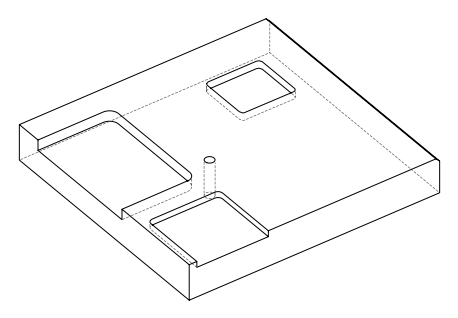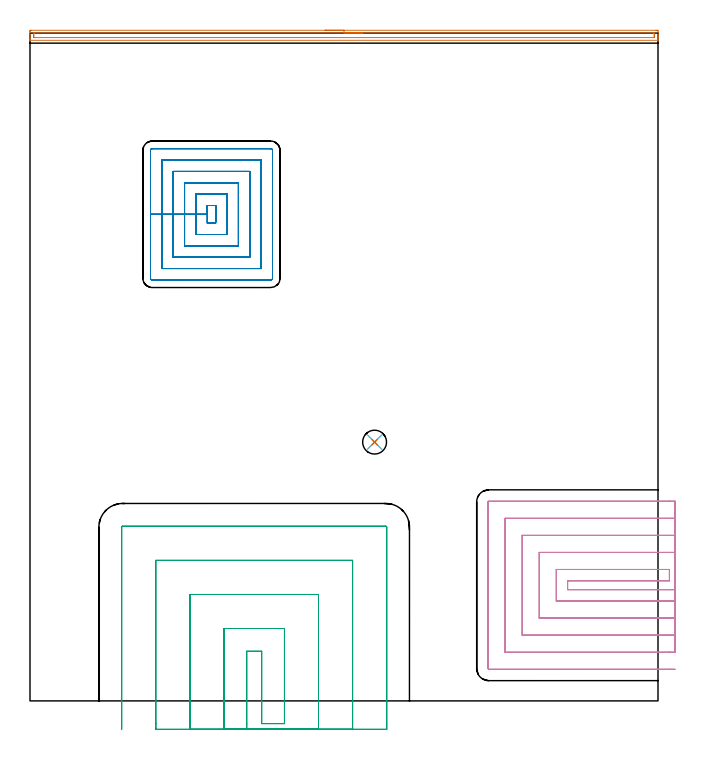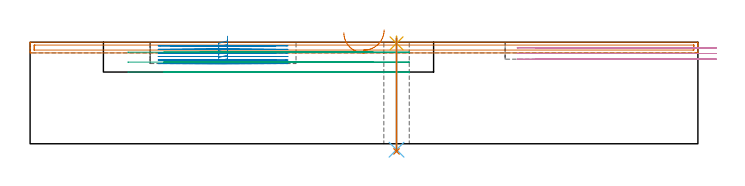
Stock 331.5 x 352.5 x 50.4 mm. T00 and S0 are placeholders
(PLAN: 7 operations, 6 tool changes, 37 min)
(1 AREA_MILL | FG_CHAMFER_SURFACE | UGT0205_001 | 5.49 min | 4663 mm3)
(2 MILL_RECTANGULAR_POCKET | POCKET_RECTANGULAR_STRAIGHT | UGT0201_126 | Follow Part, ap 2, ae 75% | 11.43 min | 59116 mm3)
(3 MILL_SLOT | SLOT_PARTIAL_RECTANGULAR | UGT0201_106 | Follow Part, ap 6, ae 75% | 9.74 min | 251776 mm3)
(4 MILL_SLOT_1 | SLOT_PARTIAL_RECTANGULAR_1 | UGT0201_130 | Follow Part, ap 3, ae 75% | 9.85 min | 80823 mm3)
(5 SPOT_DRILL | STEP1HOLE | NXT0321_9005460120000 | 0.03 min | 2 mm3)
(6 DRILL_THROUGH_HOLE_INTO_CENTER | STEP1HOLE | NXT0301_051 | 0.22 min | 2525 mm3)
(7 DRILL_TO_ENLARGE_THROUGH_HOLE | STEP1HOLE | NXT0301_097 | 0.23 min | 3749 mm3)
(TOOL UGT0205_001 | Chamfer Mill 20 x 3 x 45 deg. | D20 FL50 Z2)
(TOOL UGT0201_126 | Carbide End Mill 8.0 | D8 FL15 Z4)
(TOOL UGT0201_106 | End Mill 24 mm | D24 FL25 Z2)
(TOOL UGT0201_130 | Carbide End Mill 12.0 | D12 FL15 Z4)
(TOOL NXT0321_9005460120000 | NC Spot Drill, 142deg, 12mm, Carbide, Uncoated | D12 PA142 FL30 Z2)
(TOOL NXT0301_051 | Carbide Drill 8mm [860.1-0800-040A1-MM 2214] | D8 PA140 FL53 Z2)
(TOOL NXT0301_097 | Carbide Drill 12.6mm [860.1-1260-063A1-MM 2214] | D12.6 PA140 FL77 Z2)
(OP 1 AREA_MILL)
G17 G21 G94 G90
T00 M6
G54
G17 G0 G90 X155.75 Y354. S1061 M3
G43 Z60.4 H0
Z55.1
G94 G1 X155.788 Z54.228 F250.
X155.902 Z53.364
X156.091 Z52.512
X156.353 Z51.68
X156.687 Z50.874
X157.09 Z50.1
X157.559 Z49.364
X158.09 Z48.672
X158.679 Z48.029
X159.322 Z47.44
X160.014 Z46.908
X160.75 Z46.44
X161.524 Z46.037
X162.33 Z45.703
X163.162 Z45.441
X164.014 Z45.252
X164.878 Z45.138
X165.75 Z45.1
X330.439
X330.892 Y353.999 Z45.101
X331.339 Y353.995 Z45.102
X331.49 Y353.991 Z45.105
X331.5 Y353.553 Z45.543
Y351.791 Z47.303
Y351.229 Z47.868
Y350.909 Z48.187
Y350.348 Z48.748
Y350.028 Z49.067
Y349.389 Z49.711
Y349.025 Z50.075
X331.495 Y348.702 Z50.388
X331.338 Y348.7 Z50.4
X0.16
X0.007 Y348.702 Z50.389
X0.005 Z50.388
X0. Y349.024 Z50.076
Y349.389 Z49.711
Y350.028 Z49.067
Y351.229 Z47.868
Y351.791 Z47.303
Y353.272 Z45.823
X0.003 Y353.553 Z45.543
X0.01 Y353.991 Z45.105
X0.161 Y353.995 Z45.102
X0.608 Y354. Z45.1
X165.75
Y352.586 Z46.514
X329.106 Y352.585 Z46.515
X329.195 Y352.584 Z46.516
X329.47 Y352.579 Z46.521
X329.49 Y352.49 Z46.61
X329.497 Y352.287 Z46.813
X329.499 Y351.791 Z47.309
X329.5 Y351.402 Z47.698
Y350.909 Z48.191
X329.498 Y350.522 Z48.578
X329.49 Y350.133 Z48.967
X329.488 Y350.12 Z48.98
X329.482 Y350.118 Z48.982
X329.459 Y350.116 Z48.984
X329.408 Y350.115 Z48.985
X329.308 Y350.114 Z48.986
X2.394 Y350.115 Z48.985
X2.305 Y350.116 Z48.984
X2.031 Y350.121 Z48.979
X2.01 Y350.21 Z48.89
X2.004 Y350.413 Z48.687
X2.001 Y350.909 Z48.191
X2. Y351.298 Z47.802
Y351.791 Z47.309
X2.002 Y352.178 Z46.922
X2.01 Y352.567 Z46.533
X2.013 Y352.58 Z46.52
X2.018 Y352.582 Z46.518
X2.041 Y352.584 Z46.516
X2.092 Y352.585 Z46.515
X2.192 Y352.586 Z46.514
X165.75
X166.622 Z46.552
X167.487 Z46.666
X168.338 Z46.855
X169.17 Z47.117
X169.976 Z47.451
X170.75 Z47.854
X171.486 Z48.323
X172.178 Z48.854
X172.821 Z49.443
X173.41 Z50.086
X173.942 Z50.778
X174.41 Z51.514
X174.813 Z52.288
X175.147 Z53.094
X175.409 Z53.926
X175.598 Z54.778
X175.712 Z55.643
X175.75 Z56.514
G0 Z60.4
M5
M2
(OP 2 MILL_RECTANGULAR_POCKET)
G17 G21 G94 G90
T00 M6
G54
G17 G0 G90 X98. Y252.761 S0 M3
G43 Z60.4 H0
Z53.4
G94 G1 Y261.5 Z51.058 F250.
X93.6 Z49.879
Y256.85 Z48.633
Y252.2 F500.
X98.
Y261.5
X93.6
Y256.85
X87.6
Y246.2
X104.
Y267.5
X87.6
Y256.85
X81.6
Y240.2
X110.
Y273.5
X81.6
Y256.85
X75.6
Y234.2
X116.
Y279.5
X75.6
Y256.85
X69.6
Y228.2
X122.
Y285.5
X69.6
Y256.85
X63.6
Y223.1
G3 X64.5 Y222.2 R0.9
G1 X127.1
G3 X128. Y223.1 R0.9
G1 Y290.6
G3 X127.1 Y291.5 R0.9
G1 X64.5
G3 X63.6 Y290.6 R0.9
G1 Y256.85
Y255.85
G0 X98. Y252.761 Z51.633
G1 Y261.5 Z49.292 F250.
X93.6 Z48.113
Y256.85 Z46.867
Y252.2 F500.
X98.
Y261.5
X93.6
Y256.85
X87.6
Y246.2
X104.
Y267.5
X87.6
Y256.85
X81.6
Y240.2
X110.
Y273.5
X81.6
Y256.85
X75.6
Y234.2
X116.
Y279.5
X75.6
Y256.85
X69.6
Y228.2
X122.
Y285.5
X69.6
Y256.85
X63.6
Y223.1
G3 X64.5 Y222.2 R0.9
G1 X127.1
G3 X128. Y223.1 R0.9
G1 Y290.6
G3 X127.1 Y291.5 R0.9
G1 X64.5
G3 X63.6 Y290.6 R0.9
G1 Y256.85
Y255.85
G0 X98. Y252.761 Z49.867
G1 Y261.5 Z47.525 F250.
X93.6 Z46.346
Y256.85 Z45.1
Y252.2 F500.
X98.
Y261.5
X93.6
Y256.85
X87.6
Y246.2
X104.
Y267.5
X87.6
Y256.85
X81.6
Y240.2
X110.
Y273.5
X81.6
Y256.85
X75.6
Y234.2
X116.
Y279.5
X75.6
Y256.85
X69.6
Y228.2
X122.
Y285.5
X69.6
Y256.85
X63.6
Y223.1
G3 X64.5 Y222.2 R0.9
G1 X127.1
G3 X128. Y223.1 R0.9
G1 Y290.6
G3 X127.1 Y291.5 R0.9
G1 X64.5
G3 X63.6 Y290.6 R0.9
G1 Y256.85
Y255.85
G0 X98. Y252.761 Z48.1
G1 Y261.5 Z45.758 F250.
X93.6 Z44.579
Y256.85 Z43.333
Y252.2 F500.
X98.
Y261.5
X93.6
Y256.85
X87.6
Y246.2
X104.
Y267.5
X87.6
Y256.85
X81.6
Y240.2
X110.
Y273.5
X81.6
Y256.85
X75.6
Y234.2
X116.
Y279.5
X75.6
Y256.85
X69.6
Y228.2
X122.
Y285.5
X69.6
Y256.85
X63.6
Y223.1
G3 X64.5 Y222.2 R0.9
G1 X127.1
G3 X128. Y223.1 R0.9
G1 Y290.6
G3 X127.1 Y291.5 R0.9
G1 X64.5
G3 X63.6 Y290.6 R0.9
G1 Y256.85
Y255.85
G0 X98. Y252.761 Z46.333
G1 Y261.5 Z43.992 F250.
X93.6 Z42.813
Y256.85 Z41.567
Y252.2 F500.
X98.
Y261.5
X93.6
Y256.85
X87.6
Y246.2
X104.
Y267.5
X87.6
Y256.85
X81.6
Y240.2
X110.
Y273.5
X81.6
Y256.85
X75.6
Y234.2
X116.
Y279.5
X75.6
Y256.85
X69.6
Y228.2
X122.
Y285.5
X69.6
Y256.85
X63.6
Y223.1
G3 X64.5 Y222.2 R0.9
G1 X127.1
G3 X128. Y223.1 R0.9
G1 Y290.6
G3 X127.1 Y291.5 R0.9
G1 X64.5
G3 X63.6 Y290.6 R0.9
G1 Y256.85
Y255.85
G0 X98. Y252.761 Z44.567
G1 Y261.5 Z42.225 F250.
X93.6 Z41.046
Y256.85 Z39.8
Y252.2 F500.
X98.
Y261.5
X93.6
Y256.85
X87.6
Y246.2
X104.
Y267.5
X87.6
Y256.85
X81.6
Y240.2
X110.
Y273.5
X81.6
Y256.85
X75.6
Y234.2
X116.
Y279.5
X75.6
Y256.85
X69.6
Y228.2
X122.
Y285.5
X69.6
Y256.85
X63.6
Y223.1
G3 X64.5 Y222.2 R0.9
G1 X127.1
G3 X128. Y223.1 R0.9
G1 Y290.6
G3 X127.1 Y291.5 R0.9
G1 X64.5
G3 X63.6 Y290.6 R0.9
G1 Y256.85
Y255.85
G0 Z60.4
M5
M2
(OP 3 MILL_SLOT)
G17 G21 G94 G90
T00 M6
G54
G17 G0 G90 X114.4 Y-15. S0 M3
G43 Z60.4 H0
Z45.467
G94 G1 Y-12. F250.
Y26.2 F500.
X122.3
Y-12.
X134.3
Y38.2
X102.4
Y-12.
Y-15. F250.
X152.3
Y-12.
Y56.2 F500.
X84.4
Y-12.
Y-15. F250.
X170.3
Y-12.
Y74.2 F500.
X66.4
Y-12.
Y-15. F250.
X188.3
Y-12.
Y91.7 F500.
G3 X187.8 Y92.2 R0.5
G1 X48.9
G3 X48.4 Y91.7 R0.5
G1 Y-12.
Y-15. F250.
G0 X114.4 Z40.533
G1 Y-12.
Y26.2 F500.
X122.3
Y-12.
X134.3
Y38.2
X102.4
Y-12.
Y-15. F250.
X152.3
Y-12.
Y56.2 F500.
X84.4
Y-12.
Y-15. F250.
X170.3
Y-12.
Y74.2 F500.
X66.4
Y-12.
Y-15. F250.
X188.3
Y-12.
Y91.7 F500.
G3 X187.8 Y92.2 R0.5
G1 X48.9
G3 X48.4 Y91.7 R0.5
G1 Y-12.
Y-15. F250.
G0 X114.4 Z35.6
G1 Y-12.
Y26.2 F500.
X122.3
Y-12.
X134.3
Y38.2
X102.4
Y-12.
Y-15. F250.
X152.3
Y-12.
Y56.2 F500.
X84.4
Y-12.
Y-15. F250.
X170.3
Y-12.
Y74.2 F500.
X66.4
Y-12.
Y-15. F250.
X188.3
Y-12.
Y91.7 F500.
G3 X187.8 Y92.2 R0.5
G1 X48.9
G3 X48.4 Y91.7 R0.5
G1 Y-12.
Y-15. F250.
G0 Z60.4
M5
M2
(OP 4 MILL_SLOT_1)
G17 G21 G94 G90
T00 M6
G54
G17 G0 G90 X340.5 Y58.7 S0 M3
G43 Z60.4 H0
Z47.6
G94 G1 X337.5 F250.
X283.8 F500.
Y63.4
X337.5
Y69.4
X277.8
Y52.7
X337.5
X340.5 F250.
Y78.4
X337.5
X268.8 F500.
Y43.7
X337.5
X340.5 F250.
Y87.4
X337.5
X259.8 F500.
Y34.7
X337.5
X340.5 F250.
Y96.4
X337.5
X250.8 F500.
Y25.7
X337.5
X340.5 F250.
Y105.4
X337.5
X242.2 F500.
G3 X241.8 Y105. R0.4
G1 Y17.1
G3 X242.2 Y16.7 R0.4
G1 X337.5
X340.5 F250.
G0 Y58.7 Z44.8
G1 X337.5
X283.8 F500.
Y63.4
X337.5
Y69.4
X277.8
Y52.7
X337.5
X340.5 F250.
Y78.4
X337.5
X268.8 F500.
Y43.7
X337.5
X340.5 F250.
Y87.4
X337.5
X259.8 F500.
Y34.7
X337.5
X340.5 F250.
Y96.4
X337.5
X250.8 F500.
Y25.7
X337.5
X340.5 F250.
Y105.4
X337.5
X242.2 F500.
G3 X241.8 Y105. R0.4
G1 Y17.1
G3 X242.2 Y16.7 R0.4
G1 X337.5
X340.5 F250.
G0 Y58.7 Z42.
G1 X337.5
X283.8 F500.
Y63.4
X337.5
Y69.4
X277.8
Y52.7
X337.5
X340.5 F250.
Y78.4
X337.5
X268.8 F500.
Y43.7
X337.5
X340.5 F250.
Y87.4
X337.5
X259.8 F500.
Y34.7
X337.5
X340.5 F250.
Y96.4
X337.5
X250.8 F500.
Y25.7
X337.5
X340.5 F250.
Y105.4
X337.5
X242.2 F500.
G3 X241.8 Y105. R0.4
G1 Y17.1
G3 X242.2 Y16.7 R0.4
G1 X337.5
X340.5 F250.
G0 Z60.4
M5
M2
(OP 5 SPOT_DRILL)
G17 G21 G94 G90
T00 M6
G54
G17 G0 G90 X181.9 Y136.6 S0 M3
G43 Z60.4 H0
G94 G81 G98 Z49.858 F250. R53.4
G80
M5
M2
(OP 6 DRILL_THROUGH_HOLE_INTO_CENTER)
G17 G21 G94 G90
T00 M6
G54
G17 G0 G90 X181.9 Y136.6 S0 M3
G43 Z60.4 H1
G94 G73 G98 Z-2.956 F250. Q7.622 R52.4
G80
M5
M2
(OP 7 DRILL_TO_ENLARGE_THROUGH_HOLE)
G17 G21 G94 G90
T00 M6
G54
G17 G0 G90 X181.9 Y136.6 S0 M3
G43 Z60.4 H1
G94 G73 G98 Z-3.793 F250. Q10.839 R52.4
G80
M5
M2
